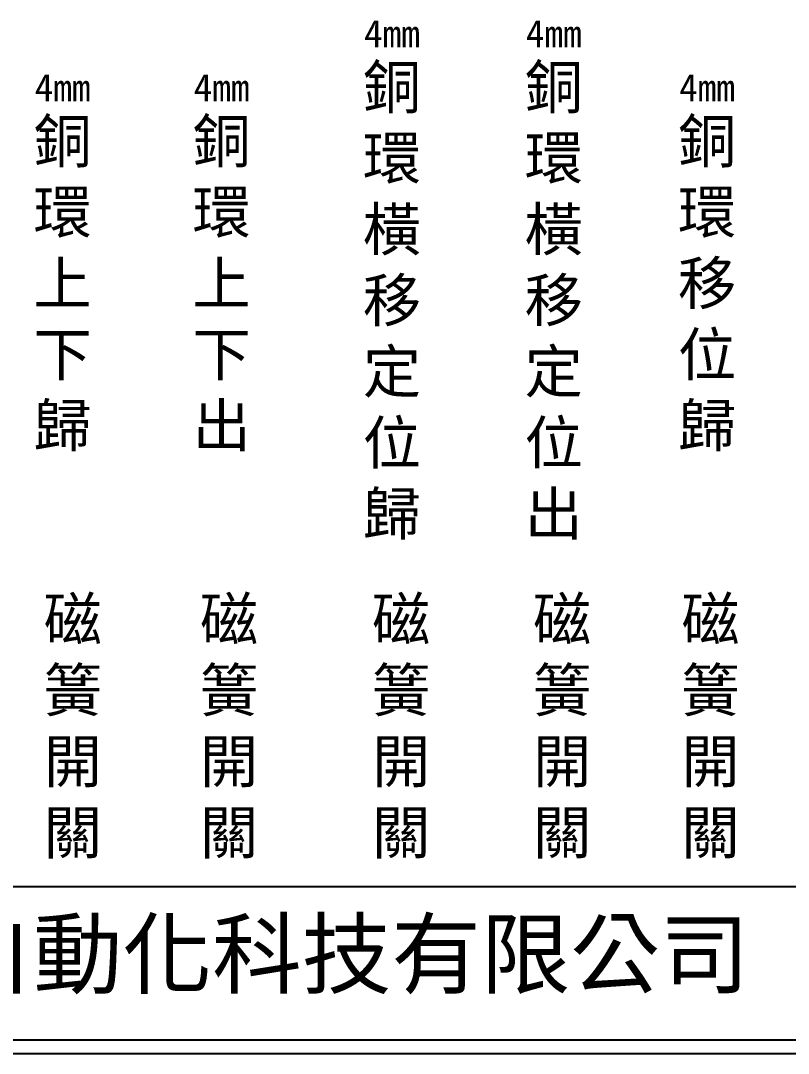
# Model space of a CAD drawing. Extents: x 275 to 562, y 265 to 469.
# Drawn here: x 336.9 to 407.1, y 264.9 to 359.3 of the extents above; entities that cross this region are included whole.
import ezdxf

# ---------------------------------------------------------------- set-up
doc = ezdxf.new("R2010")
doc.units = 0
doc.layers.add('圖框層', color=7, linetype='CONTINUOUS')
doc.layers.add('標尺寸層', color=3, linetype='CONTINUOUS')
doc.styles.add('CNS', font='romanc.shx', dxfattribs={"bigfont": 'chineset.shx'})
doc.styles.add('STSL', font='kaiu.ttf')

msp = doc.modelspace()

# ---------------------------------------------------------------- linework, layer by layer
at = {"layer": '圖框層', "color": 7}
for p, q in [((276.148, 280.195), (560.648, 280.195)), ((276.148, 266.195), (560.648, 266.195)), ((274.898, 264.945), (561.898, 264.945))]:
    msp.add_line(p, q, dxfattribs=at)

# ---------------------------------------------------------------- texts
at = {"layer": '圖框層', "color": 4, "style": 'STSL'}
msp.add_text('泓陞自動化科技有限公司', height=6, dxfattribs=at).set_placement((313.501, 271.022))
at = {"layer": '標尺寸層', "color": 7, "char_height": 3.9, "width": 4.96081, "attachment_point": 5, "style": 'CNS'}
for s, insert in [('{\\fDFKai-SB|b0|i0|c136|p65;\\H0.64103x;4mm\\H1.56x;\\P銅環橫移定位歸}', (370.849, 335.634)), ('{\\fDFKai-SB|b0|i0|c136|p65;\\H0.64103x;4mm\\H1.56x;\\P銅環橫移定位出}', (385.639, 335.634)), ('{\\fDFKai-SB|b0|i0|c136|p65;\\H0.64103x;4mm\\H1.56x;\\P銅環上下歸}', (340.749, 337.195)), ('{\\fDFKai-SB|b0|i0|c136|p65;\\H0.64103x;4mm\\P\\H1.56x;銅環上下出}', (355.28, 337.195)), ('{\\fDFKai-SB|b0|i0|c136|p65;\\H0.64103x;4mm\\H1.56x;\\P銅環移位歸}', (399.651, 337.195)), ('{\\fDFKai-SB|b0|i0|c136|p65;磁簧開關}', (341.682, 294.665)), ('{\\fDFKai-SB|b0|i0|c136|p65;磁簧開關}', (355.964, 294.665)), ('{\\fDFKai-SB|b0|i0|c136|p65;磁簧開關}', (371.69, 294.665)), ('{\\fDFKai-SB|b0|i0|c136|p65;磁簧開關}', (386.403, 294.665)), ('{\\fDFKai-SB|b0|i0|c136|p65;磁簧開關}', (399.964, 294.665))]:
    msp.add_mtext(s, dxfattribs=dict(at, insert=insert))

doc.saveas('drawing.dxf')
